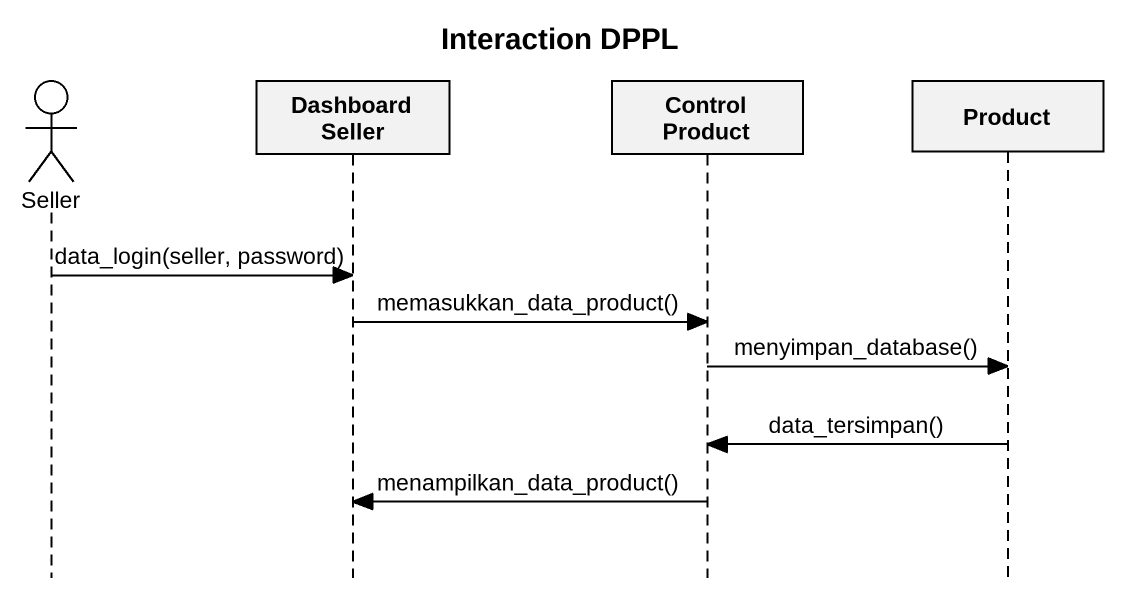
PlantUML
@startuml
title Interaction DPPL
hide footbox
actor Seller
participant "Dashboard Seller" as Dashboard_Seller
participant "Control Product" as Control_Product
participant Product

Seller -> Dashboard_Seller : data_login(seller, password)
Dashboard_Seller -> Control_Product : memasukkan_data_product()
Control_Product -> Product : menyimpan_database()
Product -> Control_Product : data_tersimpan()
Control_Product -> Dashboard_Seller : menampilkan_data_product()
@enduml
